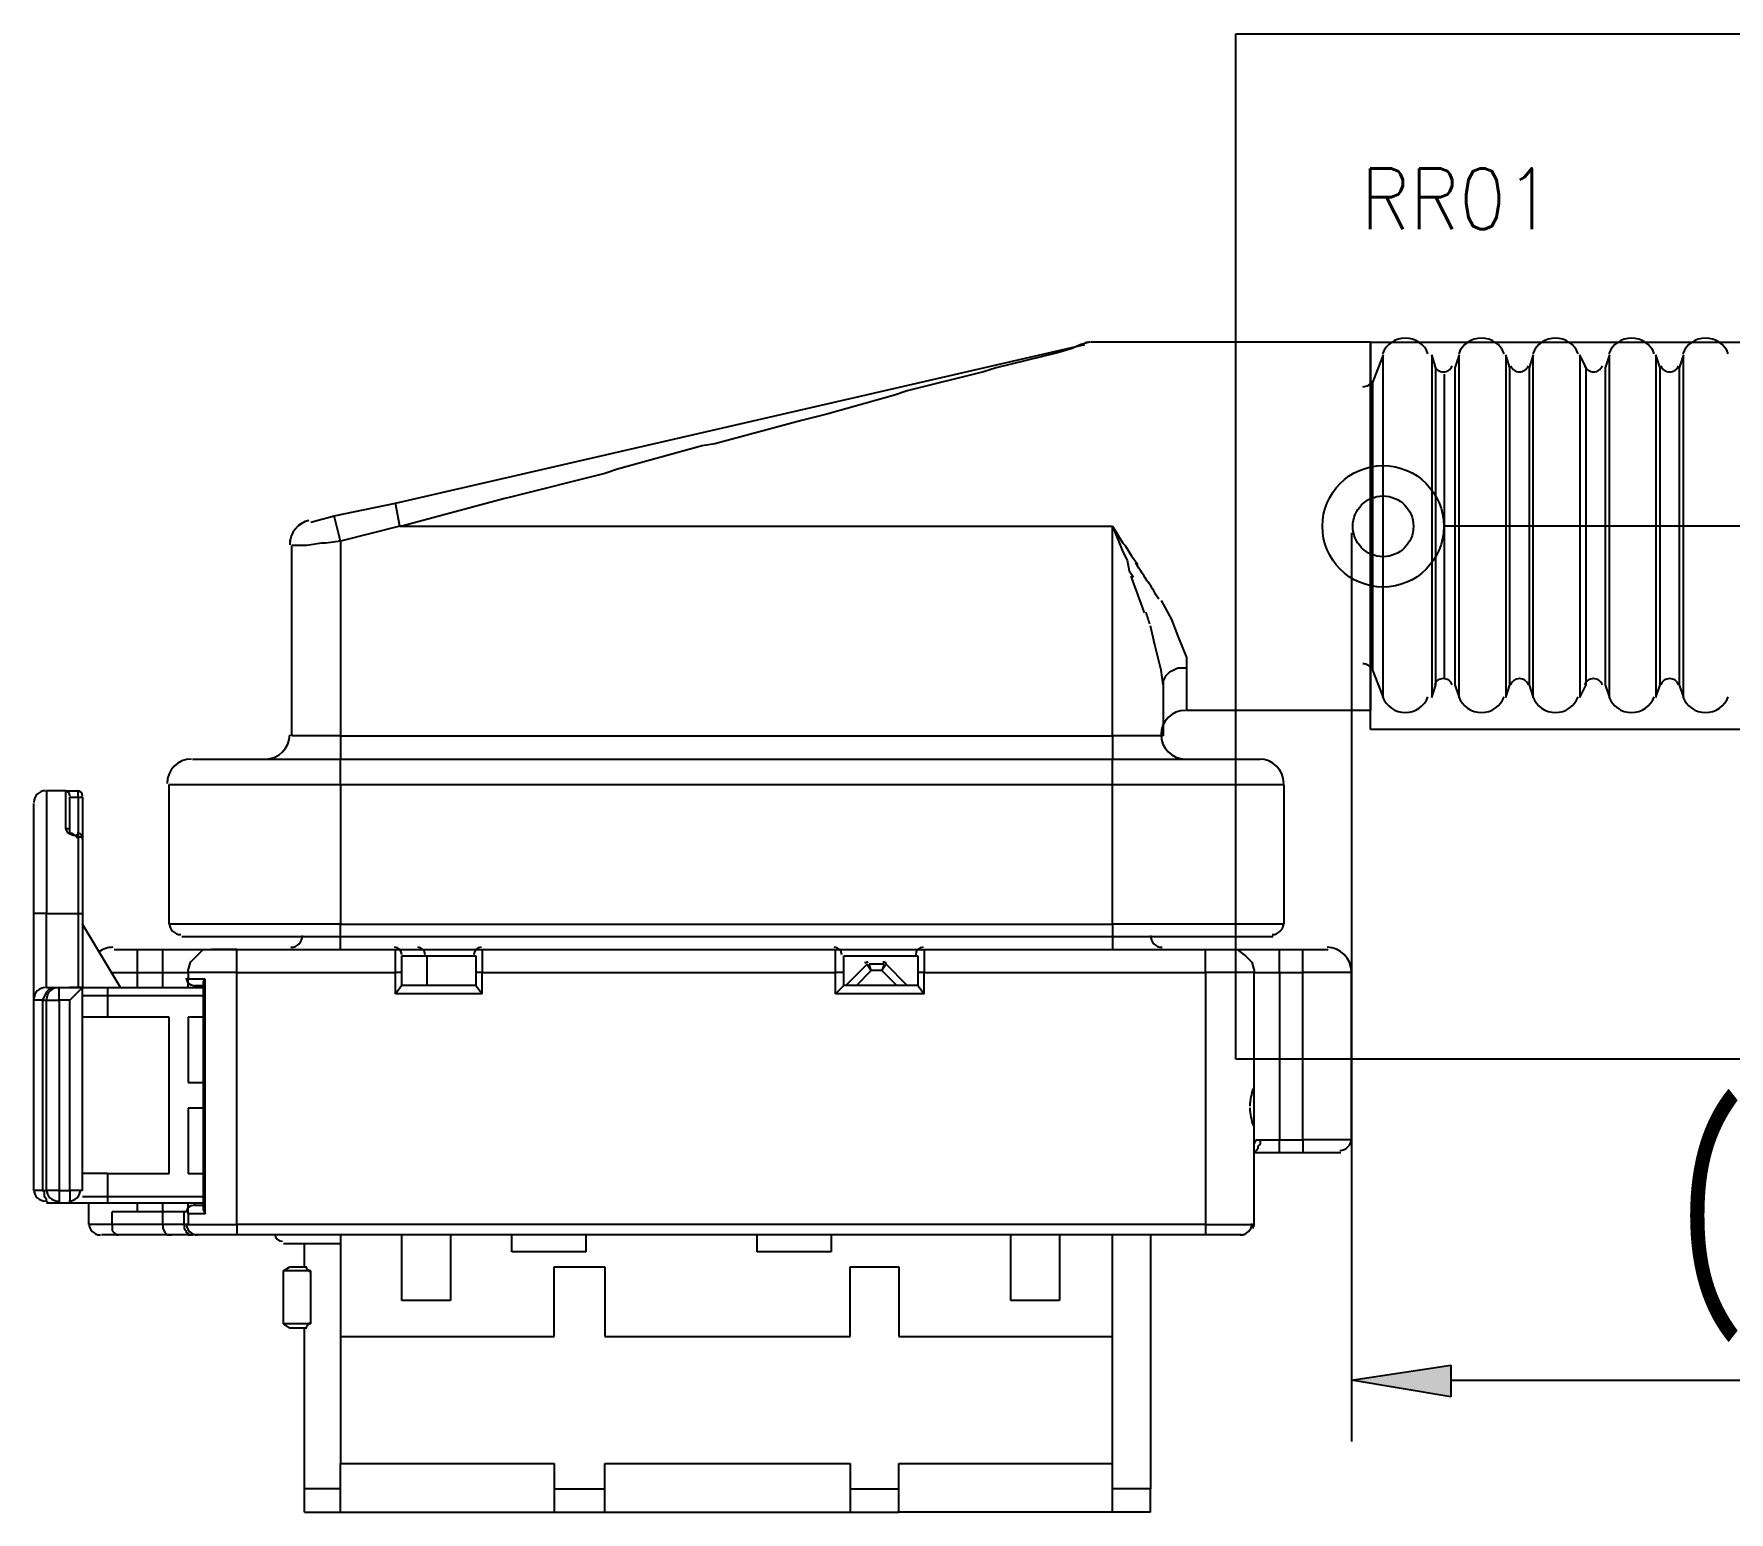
# Model space of a CAD drawing. Header units: inches. Extents: x 47316 to 59086, y 3141 to 11743.
# Drawn here: x 57641 to 57710.8, y 7202 to 7262.8 of the extents above; entities that cross this region are included whole.
import ezdxf

# ---------------------------------------------------------------- set-up
doc = ezdxf.new("R2010")
doc.units = ezdxf.units.IN
doc.header["$MEASUREMENT"] = 0
doc.styles.add('MtX_FangSong_GB2312', font='')
doc.styles.get("Standard").update_dxf_attribs({"font": ''})
doc.styles.get('MtX_FangSong_GB2312').set_extended_font_data('FangSong_GB2312')
doc.styles.get('Standard').set_extended_font_data('SimSun')
doc.linetypes.add('_VH_OTCON', pattern='A,0.0001,[7,VeSys.shx,S=0.1,R=0,X=0,Y=0],-0.4,[7,VeSys.shx,S=0.1,R=0,X=0,Y=0],-0.4,["X",Standard,S=1,R=0,X=-0.5,Y=-0.5],-0.0001,[7,VeSys.shx,S=0.1,R=0,X=0,Y=0],-0.4', length=1.2002)

msp = doc.modelspace()

# ---------------------------------------------------------------- hatches: boundary and pattern name
at = {"lineweight": -3}
h = msp.add_hatch(color=0, dxfattribs=at)
h.dxf.hatch_style = 2
h.paths.add_polyline_path([(57699.338, 7208.002), (57699.338, 7206.696), (57695.244, 7207.393)])

# ---------------------------------------------------------------- linework, layer by layer
at = {"color": 1, "lineweight": -3}
for p, q in [((57690.49, 7262.817), (57754.477, 7262.817)), ((57690.49, 7220.601), (57690.49, 7262.817)), ((57696.028, 7250.121), (57747.937, 7250.121)), ((57696.028, 7234.181), (57696.028, 7250.121)), ((57747.937, 7234.181), (57696.028, 7234.181)), ((57754.477, 7220.601), (57690.49, 7220.601))]:
    msp.add_line(p, q, dxfattribs=at)
at = {"color": 0, "lineweight": -3}
for p, q in [((57655.877, 7243.501), (57684.27, 7250.034)), ((57683.747, 7249.859), (57683.138, 7249.685)), ((57684.096, 7250.034), (57683.747, 7249.859)), ((57696.028, 7250.121), (57684.531, 7250.121)), ((57696.028, 7250.121), (57696.028, 7242.543)), ((57683.138, 7249.685), (57680.612, 7249.075)), ((57696.551, 7249.598), (57696.115, 7248.466)), ((57696.551, 7235.489), (57696.551, 7249.598)), ((57698.728, 7249.075), (57698.554, 7249.598)), ((57698.554, 7249.598), (57698.554, 7235.489)), ((57699.686, 7249.598), (57699.512, 7249.075)), ((57699.686, 7235.489), (57699.686, 7249.598)), ((57701.776, 7249.075), (57701.602, 7249.598)), ((57701.602, 7249.598), (57701.602, 7235.489)), ((57702.734, 7249.598), (57702.56, 7249.075)), ((57702.734, 7235.489), (57702.734, 7249.598)), ((57704.912, 7249.075), (57704.651, 7249.598)), ((57704.651, 7249.598), (57704.651, 7235.489)), ((57705.87, 7249.598), (57705.696, 7249.075)), ((57705.87, 7235.489), (57705.87, 7249.598)), ((57707.96, 7249.075), (57707.786, 7249.598)), ((57707.786, 7249.598), (57707.786, 7235.489)), ((57708.918, 7249.598), (57708.744, 7249.075)), ((57708.918, 7235.489), (57708.918, 7249.598)), ((57680.089, 7248.901), (57676.954, 7248.117)), ((57680.612, 7249.075), (57680.089, 7248.901)), ((57696.115, 7248.466), (57696.115, 7236.62)), ((57698.728, 7236.011), (57698.728, 7249.075)), ((57699.076, 7236.272), (57699.076, 7248.814)), ((57699.512, 7249.075), (57699.512, 7236.011)), ((57701.776, 7236.011), (57701.776, 7249.075)), ((57702.56, 7249.075), (57702.56, 7236.011)), ((57704.912, 7236.011), (57704.912, 7249.075)), ((57705.696, 7249.075), (57705.696, 7236.011)), ((57707.96, 7236.011), (57707.96, 7249.075)), ((57708.744, 7249.075), (57708.744, 7236.011)), ((57676.431, 7247.943), (57673.644, 7247.159)), ((57676.954, 7248.117), (57676.431, 7247.943)), ((57673.644, 7247.159), (57672.599, 7246.898)), ((57672.599, 7246.898), (57669.028, 7245.94)), ((57668.506, 7245.853), (57665.022, 7244.895)), ((57669.028, 7245.94), (57668.506, 7245.853)), ((57664.499, 7244.721), (57660.667, 7243.762)), ((57665.022, 7244.895), (57664.499, 7244.721)), ((57660.319, 7243.676), (57656.138, 7242.543)), ((57660.667, 7243.762), (57660.319, 7243.676)), ((57652.393, 7242.717), (57653.351, 7242.978)), ((57653.351, 7242.978), (57655.877, 7243.501)), ((57653.612, 7241.934), (57653.351, 7242.978)), ((57656.051, 7242.543), (57655.877, 7243.501)), ((57656.051, 7242.543), (57653.612, 7241.934)), ((57656.138, 7242.543), (57656.051, 7242.543)), ((57656.051, 7242.543), (57685.402, 7242.543)), ((57685.402, 7242.543), (57685.838, 7241.846)), ((57685.402, 7233.921), (57685.402, 7242.543)), ((57685.402, 7242.543), (57685.838, 7241.498)), ((57695.244, 7242.282), (57695.244, 7204.867)), ((57696.028, 7242.543), (57696.028, 7234.966)), ((57651.609, 7233.921), (57651.609, 7241.759)), ((57652.219, 7241.759), (57651.609, 7241.759)), ((57652.828, 7241.846), (57652.219, 7241.759)), ((57653.003, 7241.846), (57652.828, 7241.846)), ((57653.612, 7241.934), (57653.003, 7241.846)), ((57653.612, 7241.934), (57653.612, 7233.921)), ((57685.838, 7241.846), (57685.925, 7241.759)), ((57685.838, 7241.498), (57686.012, 7241.15)), ((57685.925, 7241.759), (57686.186, 7241.324)), ((57686.012, 7241.15), (57686.099, 7240.714)), ((57686.186, 7241.324), (57686.448, 7240.975)), ((57686.099, 7240.714), (57686.273, 7240.453)), ((57687.406, 7239.495), (57687.841, 7238.711)), ((57687.841, 7238.711), (57688.102, 7238.014)), ((57687.144, 7237.666), (57686.97, 7238.45)), ((57688.102, 7238.014), (57688.276, 7237.579)), ((57687.406, 7236.62), (57687.144, 7237.666)), ((57688.276, 7237.579), (57688.451, 7237.144)), ((57687.492, 7236.011), (57687.406, 7236.62)), ((57687.928, 7236.62), (57687.754, 7236.533)), ((57688.102, 7236.708), (57687.928, 7236.62)), ((57688.451, 7236.708), (57688.102, 7236.708)), ((57688.451, 7237.144), (57688.451, 7236.708)), ((57688.451, 7236.708), (57688.451, 7234.966)), ((57696.115, 7236.62), (57696.551, 7235.489)), ((57687.58, 7236.36), (57687.492, 7236.185)), ((57687.492, 7236.185), (57687.492, 7236.011)), ((57687.492, 7236.011), (57687.492, 7233.921)), ((57687.754, 7236.533), (57687.58, 7236.36)), ((57698.554, 7235.489), (57698.728, 7236.011)), ((57699.512, 7236.011), (57699.686, 7235.489)), ((57701.602, 7235.489), (57701.776, 7236.011)), ((57702.56, 7236.011), (57702.734, 7235.489)), ((57704.651, 7235.489), (57704.912, 7236.011)), ((57705.696, 7236.011), (57705.87, 7235.489)), ((57707.786, 7235.489), (57707.96, 7236.011)), ((57708.744, 7236.011), (57708.918, 7235.489)), ((57696.028, 7234.966), (57688.451, 7234.966)), ((57653.612, 7233.921), (57651.609, 7233.921)), ((57653.612, 7233.921), (57685.402, 7233.921)), ((57653.612, 7233.921), (57653.612, 7232.962)), ((57687.492, 7233.921), (57685.402, 7233.921)), ((57685.402, 7233.921), (57685.402, 7232.962)), ((57647.516, 7232.962), (57653.612, 7232.962)), ((57653.612, 7232.962), (57685.402, 7232.962)), ((57653.612, 7231.918), (57653.612, 7232.962)), ((57685.402, 7232.962), (57691.499, 7232.962)), ((57685.402, 7231.918), (57685.402, 7232.962)), ((57646.558, 7231.918), (57653.612, 7231.918)), ((57646.558, 7226.169), (57646.558, 7231.918)), ((57653.612, 7231.918), (57685.402, 7231.918)), ((57653.612, 7231.918), (57653.612, 7226.169)), ((57685.402, 7231.918), (57692.457, 7231.918)), ((57685.402, 7226.169), (57685.402, 7231.918)), ((57692.457, 7231.918), (57692.457, 7226.169)), ((57640.983, 7226.605), (57640.983, 7231.134)), ((57640.983, 7231.134), (57640.983, 7231.134)), ((57642.29, 7231.656), (57641.506, 7231.656)), ((57641.506, 7231.656), (57641.506, 7226.605)), ((57642.29, 7231.656), (57642.29, 7230.088)), ((57642.29, 7231.656), (57642.812, 7231.656)), ((57642.464, 7229.914), (57642.464, 7231.395)), ((57642.464, 7231.395), (57642.812, 7231.395)), ((57642.812, 7231.395), (57642.812, 7231.656)), ((57642.812, 7231.395), (57642.812, 7229.827)), ((57642.812, 7231.395), (57642.986, 7231.395)), ((57642.986, 7231.395), (57642.986, 7229.653)), ((57642.29, 7230.088), (57642.377, 7229.914)), ((57642.377, 7230.088), (57642.29, 7230.088)), ((57642.29, 7230.088), (57642.29, 7230.088)), ((57642.464, 7230.088), (57642.377, 7230.088)), ((57642.464, 7230.001), (57642.464, 7230.088)), ((57642.464, 7229.914), (57642.464, 7230.001)), ((57642.464, 7229.914), (57642.551, 7229.914)), ((57642.551, 7229.914), (57642.638, 7229.827)), ((57642.638, 7229.827), (57642.725, 7229.827)), ((57642.725, 7229.827), (57642.725, 7229.74)), ((57642.812, 7229.827), (57642.725, 7229.827)), ((57642.725, 7229.74), (57642.812, 7229.74)), ((57642.812, 7229.827), (57642.812, 7229.74)), ((57642.812, 7229.74), (57642.812, 7226.605)), ((57642.9, 7229.74), (57642.812, 7229.74)), ((57642.986, 7229.74), (57642.9, 7229.74)), ((57642.986, 7229.653), (57642.986, 7229.74)), ((57642.986, 7229.653), (57642.986, 7226.605)), ((57640.983, 7223.034), (57640.983, 7226.605)), ((57641.506, 7226.605), (57640.983, 7226.605)), ((57641.506, 7223.556), (57641.506, 7226.605)), ((57641.506, 7226.605), (57642.812, 7226.605)), ((57642.812, 7226.605), (57642.812, 7223.556)), ((57642.812, 7226.605), (57642.986, 7226.605)), ((57642.986, 7226.605), (57642.986, 7223.556)), ((57644.554, 7223.556), (57642.986, 7226.169)), ((57653.612, 7226.169), (57646.558, 7226.169)), ((57653.612, 7226.169), (57685.402, 7226.169)), ((57653.612, 7225.646), (57653.612, 7226.169)), ((57692.457, 7226.169), (57685.402, 7226.169)), ((57685.402, 7226.169), (57685.402, 7225.646)), ((57653.612, 7225.646), (57647.08, 7225.646)), ((57685.402, 7225.646), (57653.612, 7225.646)), ((57653.612, 7225.124), (57653.612, 7225.646)), ((57692.022, 7225.646), (57685.402, 7225.646)), ((57685.402, 7225.646), (57685.402, 7225.124)), ((57644.293, 7225.124), (57645.251, 7225.124)), ((57645.251, 7225.124), (57646.296, 7225.124)), ((57645.251, 7224.166), (57645.251, 7225.124)), ((57646.296, 7225.124), (57648.299, 7225.124)), ((57646.296, 7224.166), (57646.296, 7225.124)), ((57647.428, 7224.602), (57647.69, 7224.863)), ((57647.69, 7224.863), (57647.951, 7225.124)), ((57647.951, 7225.124), (57648.299, 7225.124)), ((57648.299, 7225.124), (57649.345, 7225.124)), ((57648.299, 7225.124), (57648.299, 7225.124)), ((57649.345, 7225.124), (57648.299, 7225.124)), ((57649.345, 7225.124), (57655.877, 7225.124)), ((57649.345, 7224.166), (57649.345, 7225.124)), ((57655.877, 7225.124), (57656.835, 7225.124)), ((57655.877, 7224.166), (57655.877, 7225.124)), ((57656.138, 7224.166), (57656.138, 7224.863)), ((57656.138, 7224.863), (57657.183, 7224.863)), ((57656.835, 7225.124), (57659.448, 7225.124)), ((57657.183, 7223.643), (57657.183, 7224.863)), ((57657.183, 7224.863), (57659.186, 7224.863)), ((57659.186, 7224.863), (57659.186, 7224.166)), ((57659.448, 7225.124), (57659.448, 7224.166)), ((57659.448, 7225.124), (57673.993, 7225.124)), ((57673.993, 7225.124), (57677.651, 7225.124)), ((57673.993, 7224.166), (57673.993, 7225.124)), ((57674.341, 7224.166), (57674.341, 7224.863)), ((57674.341, 7224.863), (57677.389, 7224.863)), ((57677.389, 7224.863), (57677.389, 7224.166)), ((57677.651, 7225.124), (57677.651, 7224.166)), ((57677.651, 7225.124), (57689.235, 7225.124)), ((57689.235, 7224.166), (57689.235, 7225.124)), ((57689.235, 7225.124), (57690.28, 7225.124)), ((57690.192, 7225.124), (57692.283, 7225.124)), ((57690.28, 7225.124), (57690.541, 7225.124)), ((57690.541, 7225.124), (57690.889, 7224.863)), ((57690.889, 7224.863), (57691.15, 7224.602)), ((57692.283, 7225.124), (57693.241, 7225.124)), ((57692.283, 7224.166), (57692.283, 7225.124)), ((57693.241, 7225.124), (57694.286, 7225.124)), ((57693.241, 7224.166), (57693.241, 7225.124)), ((57644.206, 7224.166), (57645.251, 7224.166)), ((57645.251, 7224.166), (57646.296, 7224.166)), ((57645.251, 7223.556), (57645.251, 7224.166)), ((57646.296, 7223.556), (57646.296, 7224.166)), ((57646.296, 7224.166), (57647.341, 7224.166)), ((57647.341, 7224.253), (57647.428, 7224.602)), ((57647.341, 7224.166), (57647.341, 7224.253)), ((57649.345, 7224.166), (57647.341, 7224.166)), ((57647.341, 7224.166), (57647.341, 7223.905)), ((57649.345, 7213.802), (57649.345, 7224.166)), ((57649.345, 7224.166), (57655.877, 7224.166)), ((57656.138, 7224.166), (57655.877, 7224.166)), ((57655.877, 7223.295), (57655.877, 7224.166)), ((57656.138, 7223.643), (57656.138, 7224.166)), ((57659.186, 7224.166), (57659.186, 7223.643)), ((57659.448, 7224.166), (57659.186, 7224.166)), ((57659.448, 7223.295), (57659.448, 7224.166)), ((57659.448, 7224.166), (57673.993, 7224.166)), ((57674.341, 7224.166), (57673.993, 7224.166)), ((57673.993, 7223.295), (57673.993, 7224.166)), ((57674.341, 7223.643), (57674.341, 7224.166)), ((57675.299, 7224.514), (57674.428, 7223.643)), ((57675.473, 7224.253), (57674.864, 7223.643)), ((57675.473, 7224.253), (57675.299, 7224.514)), ((57675.996, 7224.514), (57675.386, 7224.514)), ((57675.473, 7224.253), (57675.386, 7224.514)), ((57675.909, 7224.253), (57675.473, 7224.253)), ((57675.996, 7224.514), (57675.909, 7224.253)), ((57676.083, 7224.514), (57675.909, 7224.253)), ((57676.519, 7223.643), (57675.909, 7224.253)), ((57676.954, 7223.643), (57676.083, 7224.514)), ((57677.389, 7224.166), (57677.389, 7223.643)), ((57677.651, 7224.166), (57677.389, 7224.166)), ((57677.651, 7223.295), (57677.651, 7224.166)), ((57677.651, 7224.166), (57689.235, 7224.166)), ((57691.238, 7224.166), (57689.235, 7224.166)), ((57689.235, 7224.166), (57689.235, 7213.802)), ((57691.15, 7224.602), (57691.238, 7224.253)), ((57691.238, 7224.253), (57691.238, 7224.166)), ((57691.238, 7219.376), (57691.238, 7224.166)), ((57691.238, 7224.166), (57692.283, 7224.166)), ((57692.283, 7224.166), (57693.241, 7224.166)), ((57692.283, 7224.166), (57692.283, 7217.285)), ((57695.244, 7224.166), (57693.241, 7224.166)), ((57693.241, 7217.285), (57693.241, 7224.166)), ((57695.244, 7217.285), (57695.244, 7224.166)), ((57641.506, 7223.382), (57641.419, 7223.208)), ((57641.506, 7223.556), (57641.767, 7223.556)), ((57641.593, 7223.469), (57641.506, 7223.382)), ((57641.767, 7223.556), (57641.593, 7223.469)), ((57641.767, 7223.556), (57642.028, 7223.556)), ((57642.028, 7223.556), (57642.986, 7223.556)), ((57642.028, 7223.034), (57642.028, 7223.556)), ((57642.812, 7223.556), (57642.464, 7223.556)), ((57642.986, 7223.556), (57642.464, 7223.034)), ((57642.986, 7223.556), (57642.812, 7223.556)), ((57642.986, 7223.556), (57644.031, 7223.556)), ((57642.986, 7215.195), (57642.986, 7223.556)), ((57644.031, 7223.556), (57647.951, 7223.556)), ((57644.031, 7223.208), (57644.031, 7223.556)), ((57648.038, 7223.905), (57647.341, 7223.905)), ((57647.341, 7223.556), (57647.341, 7223.905)), ((57647.602, 7223.643), (57647.951, 7223.643)), ((57647.602, 7223.556), (57647.602, 7223.643)), ((57648.038, 7223.905), (57647.951, 7223.818)), ((57647.951, 7223.818), (57647.951, 7223.73)), ((57647.951, 7223.73), (57647.951, 7214.498)), ((57648.038, 7214.237), (57648.038, 7223.905)), ((57656.138, 7223.643), (57655.877, 7223.295)), ((57657.183, 7223.643), (57656.138, 7223.643)), ((57659.186, 7223.643), (57656.138, 7223.643)), ((57659.186, 7223.643), (57657.183, 7223.643)), ((57659.186, 7223.643), (57659.448, 7223.295)), ((57674.341, 7223.643), (57673.993, 7223.295)), ((57674.428, 7223.643), (57674.341, 7223.643)), ((57677.389, 7223.643), (57674.341, 7223.643)), ((57677.389, 7223.643), (57676.954, 7223.643)), ((57677.389, 7223.643), (57677.651, 7223.295)), ((57641.332, 7223.034), (57640.983, 7223.034)), ((57640.983, 7215.195), (57640.983, 7223.034)), ((57641.419, 7223.208), (57641.332, 7223.034)), ((57641.332, 7223.034), (57641.506, 7223.034)), ((57641.332, 7223.034), (57641.332, 7215.195)), ((57641.506, 7223.034), (57641.506, 7223.034)), ((57641.506, 7215.195), (57641.506, 7223.034)), ((57641.506, 7223.034), (57642.028, 7223.034)), ((57642.464, 7223.034), (57642.028, 7223.034)), ((57642.028, 7223.034), (57642.028, 7215.195)), ((57642.464, 7215.195), (57642.464, 7223.034)), ((57644.031, 7223.208), (57642.986, 7223.208)), ((57647.951, 7223.208), (57644.031, 7223.208)), ((57644.031, 7222.337), (57644.031, 7223.208)), ((57659.448, 7223.295), (57655.877, 7223.295)), ((57677.651, 7223.295), (57673.993, 7223.295)), ((57644.031, 7222.337), (57642.986, 7222.337)), ((57646.558, 7222.337), (57644.031, 7222.337)), ((57646.558, 7215.892), (57646.558, 7222.337)), ((57647.951, 7222.337), (57647.341, 7222.337)), ((57647.341, 7222.337), (57647.341, 7219.637)), ((57647.341, 7219.637), (57647.951, 7219.637)), ((57691.238, 7218.592), (57691.238, 7219.376)), ((57647.951, 7218.592), (57647.341, 7218.592)), ((57647.341, 7218.592), (57647.341, 7215.892)), ((57691.238, 7217.808), (57691.238, 7218.592)), ((57691.238, 7213.802), (57691.238, 7217.808)), ((57691.238, 7217.111), (57691.325, 7217.285)), ((57691.238, 7216.849), (57691.238, 7217.111)), ((57691.325, 7217.285), (57691.499, 7217.285)), ((57691.412, 7217.024), (57691.499, 7217.111)), ((57691.499, 7217.198), (57691.499, 7217.285)), ((57691.499, 7217.285), (57692.283, 7217.285)), ((57691.499, 7217.111), (57691.499, 7217.198)), ((57692.283, 7216.763), (57692.283, 7217.285)), ((57692.283, 7217.285), (57693.241, 7217.285)), ((57695.244, 7217.285), (57693.241, 7217.285)), ((57693.241, 7217.285), (57693.241, 7216.763)), ((57691.238, 7216.849), (57691.238, 7216.937)), ((57691.238, 7216.763), (57691.325, 7216.849)), ((57691.238, 7216.763), (57692.283, 7216.763)), ((57691.325, 7216.849), (57691.412, 7216.937)), ((57691.412, 7216.937), (57691.412, 7217.024)), ((57692.283, 7216.763), (57693.241, 7216.763)), ((57693.241, 7216.763), (57694.808, 7216.763)), ((57644.031, 7215.892), (57642.986, 7215.892)), ((57644.031, 7214.934), (57644.031, 7215.892)), ((57644.031, 7215.892), (57646.558, 7215.892)), ((57647.341, 7215.892), (57647.951, 7215.892)), ((57641.332, 7215.195), (57640.983, 7215.195)), ((57641.419, 7215.108), (57641.332, 7215.195)), ((57641.332, 7215.195), (57641.506, 7215.195)), ((57641.419, 7215.021), (57641.419, 7215.108)), ((57641.419, 7214.934), (57641.419, 7215.021)), ((57642.028, 7215.195), (57641.506, 7215.195)), ((57642.028, 7215.195), (57642.028, 7214.672)), ((57642.028, 7215.195), (57642.464, 7215.195)), ((57642.464, 7215.195), (57642.464, 7214.672)), ((57642.986, 7215.195), (57642.464, 7215.195)), ((57641.506, 7214.846), (57641.419, 7214.934)), ((57641.506, 7214.759), (57641.506, 7214.846)), ((57641.593, 7214.672), (57641.506, 7214.759)), ((57641.767, 7214.672), (57641.506, 7214.672)), ((57641.68, 7214.672), (57641.593, 7214.672)), ((57641.767, 7214.672), (57641.68, 7214.672)), ((57642.028, 7214.672), (57641.767, 7214.672)), ((57642.464, 7214.672), (57642.028, 7214.672)), ((57644.031, 7214.672), (57642.464, 7214.672)), ((57644.031, 7214.934), (57642.986, 7214.934)), ((57643.248, 7213.802), (57643.248, 7214.672)), ((57647.951, 7214.934), (57644.031, 7214.934)), ((57644.031, 7214.672), (57644.031, 7214.934)), ((57647.951, 7214.672), (57644.031, 7214.672)), ((57646.296, 7214.324), (57644.206, 7214.324)), ((57644.206, 7213.802), (57644.206, 7214.324)), ((57645.251, 7214.324), (57645.251, 7214.672)), ((57646.296, 7214.324), (57646.296, 7214.672)), ((57647.167, 7214.324), (57646.296, 7214.324)), ((57646.296, 7213.802), (57646.296, 7214.324)), ((57647.341, 7214.324), (57647.167, 7214.324)), ((57647.167, 7213.802), (57647.167, 7214.324)), ((57647.341, 7214.237), (57647.341, 7214.672)), ((57647.602, 7214.586), (57647.602, 7214.672)), ((57647.951, 7214.586), (57647.602, 7214.586)), ((57647.951, 7214.498), (57647.951, 7214.411)), ((57647.951, 7214.411), (57648.038, 7214.237)), ((57691.238, 7213.802), (57691.238, 7214.324)), ((57644.206, 7213.802), (57643.248, 7213.802)), ((57646.296, 7213.802), (57644.206, 7213.802)), ((57644.206, 7213.802), (57644.206, 7213.715)), ((57644.206, 7213.715), (57644.206, 7213.627)), ((57644.206, 7213.627), (57644.206, 7213.54)), ((57647.167, 7213.802), (57646.296, 7213.802)), ((57646.296, 7213.802), (57646.296, 7213.627)), ((57646.296, 7213.627), (57646.383, 7213.453)), ((57647.341, 7213.802), (57647.167, 7213.802)), ((57647.167, 7213.802), (57647.167, 7213.715)), ((57647.167, 7213.715), (57647.167, 7213.627)), ((57647.167, 7213.627), (57647.254, 7213.54)), ((57648.038, 7214.237), (57647.341, 7214.237)), ((57647.341, 7214.237), (57647.341, 7213.802)), ((57647.341, 7213.802), (57649.345, 7213.802)), ((57689.235, 7213.802), (57649.345, 7213.802)), ((57649.345, 7213.802), (57649.345, 7213.366)), ((57689.235, 7213.802), (57691.238, 7213.802)), ((57689.235, 7213.802), (57689.235, 7213.366)), ((57644.467, 7213.366), (57643.77, 7213.366)), ((57644.206, 7213.54), (57644.293, 7213.453)), ((57644.293, 7213.453), (57644.38, 7213.366)), ((57644.38, 7213.366), (57644.467, 7213.366)), ((57646.644, 7213.366), (57644.467, 7213.366)), ((57646.383, 7213.453), (57646.47, 7213.366)), ((57646.47, 7213.366), (57646.644, 7213.366)), ((57647.516, 7213.366), (57646.644, 7213.366)), ((57647.254, 7213.54), (57647.254, 7213.453)), ((57647.254, 7213.453), (57647.341, 7213.453)), ((57647.341, 7213.453), (57647.341, 7213.366)), ((57647.341, 7213.366), (57647.428, 7213.366)), ((57647.428, 7213.366), (57647.516, 7213.366)), ((57647.777, 7213.366), (57647.516, 7213.366)), ((57649.345, 7213.366), (57647.777, 7213.366)), ((57689.235, 7213.366), (57649.345, 7213.366)), ((57651.26, 7213.018), (57653.612, 7213.018)), ((57652.132, 7212.059), (57652.132, 7213.018)), ((57653.612, 7213.366), (57653.612, 7209.185)), ((57656.138, 7210.666), (57656.138, 7213.366)), ((57658.141, 7213.366), (57658.141, 7210.666)), ((57660.667, 7212.669), (57660.667, 7213.366)), ((57663.715, 7213.366), (57663.715, 7212.669)), ((57670.77, 7212.669), (57670.77, 7213.366)), ((57673.818, 7213.366), (57673.818, 7212.669)), ((57681.222, 7210.666), (57681.222, 7213.366)), ((57683.225, 7213.366), (57683.225, 7210.666)), ((57685.402, 7209.185), (57685.402, 7213.366)), ((57686.97, 7213.366), (57686.97, 7202.915)), ((57690.715, 7213.366), (57689.235, 7213.366)), ((57663.715, 7212.669), (57660.667, 7212.669)), ((57673.818, 7212.669), (57670.77, 7212.669)), ((57651.26, 7211.885), (57651.522, 7212.059)), ((57652.393, 7211.885), (57651.26, 7211.885)), ((57651.26, 7209.708), (57651.26, 7211.885)), ((57651.522, 7212.059), (57652.219, 7212.059)), ((57652.393, 7209.708), (57652.393, 7211.885)), ((57662.409, 7209.185), (57662.409, 7212.059)), ((57662.409, 7212.059), (57664.499, 7212.059)), ((57664.499, 7212.059), (57664.499, 7209.185)), ((57674.602, 7209.185), (57674.602, 7212.059)), ((57674.602, 7212.059), (57676.605, 7212.059)), ((57676.605, 7212.059), (57676.605, 7209.185)), ((57658.141, 7210.666), (57656.138, 7210.666)), ((57683.225, 7210.666), (57681.222, 7210.666)), ((57652.393, 7209.708), (57651.26, 7209.708)), ((57651.522, 7209.534), (57651.26, 7209.708)), ((57652.219, 7209.534), (57651.522, 7209.534)), ((57652.132, 7202.915), (57652.132, 7209.534)), ((57653.612, 7209.185), (57653.612, 7203.959)), ((57653.612, 7209.185), (57662.409, 7209.185)), ((57664.499, 7209.185), (57674.602, 7209.185)), ((57676.605, 7209.185), (57685.402, 7209.185)), ((57685.402, 7203.959), (57685.402, 7209.185)), ((57695.244, 7207.393), (57699.338, 7208.002)), ((57695.244, 7207.393), (57699.338, 7208.002)), ((57699.338, 7208.002), (57699.338, 7206.696)), ((57699.338, 7208.002), (57699.338, 7206.696)), ((57699.338, 7206.696), (57695.244, 7207.393)), ((57699.338, 7206.696), (57695.244, 7207.393)), ((57699.338, 7207.393), (57738.444, 7207.393)), ((57653.612, 7203.959), (57662.409, 7203.959)), ((57653.612, 7201.956), (57653.612, 7203.959)), ((57662.409, 7203.959), (57662.409, 7201.956)), ((57664.499, 7201.956), (57664.499, 7203.959)), ((57664.499, 7203.959), (57674.602, 7203.959)), ((57674.602, 7203.959), (57674.602, 7201.956)), ((57676.605, 7201.956), (57676.605, 7203.959)), ((57676.605, 7203.959), (57685.402, 7203.959)), ((57685.402, 7201.956), (57685.402, 7203.959)), ((57653.612, 7202.915), (57652.132, 7202.915)), ((57652.132, 7201.956), (57652.132, 7202.915)), ((57662.409, 7202.915), (57664.499, 7202.915)), ((57674.602, 7202.915), (57676.605, 7202.915)), ((57686.97, 7202.915), (57685.402, 7202.915)), ((57686.97, 7201.956), (57686.97, 7202.915)), ((57652.132, 7201.956), (57653.612, 7201.956)), ((57653.612, 7201.956), (57662.409, 7201.956)), ((57662.409, 7201.956), (57664.499, 7201.956)), ((57664.499, 7201.956), (57674.602, 7201.956)), ((57674.602, 7201.956), (57676.605, 7201.956)), ((57685.402, 7201.956), (57676.605, 7201.956)), ((57686.97, 7201.956), (57685.402, 7201.956))]:
    msp.add_line(p, q, dxfattribs=at)
at = {"color": 0, "linetype": '_VH_OTCON', "lineweight": -2, "ltscale": 5}
msp.add_line((57742.537, 7242.543), (57699.051, 7242.543), dxfattribs=at)
at = {"color": 0, "linetype": 'Continuous', "lineweight": -3}
for radius in [2.5, 1.25]:
    msp.add_circle((57696.551, 7242.543), radius, dxfattribs=at)
at = {"color": 0, "lineweight": -3}
for points in [[(57684.501, 7250.135), (57684.373, 7250.102), (57684.245, 7250.068), (57684.119, 7250.032)], [(57684.488, 7250.121), (57684.412, 7250.121), (57684.336, 7250.112), (57684.262, 7250.095)], [(57695.723, 7248.291), (57695.885, 7248.291), (57696.031, 7248.391), (57696.089, 7248.543)], [(57698.667, 7249.153), (57698.725, 7249.002), (57698.871, 7248.901), (57699.033, 7248.901)], [(57699.033, 7248.901), (57699.195, 7248.901), (57699.34, 7249.002), (57699.399, 7249.153)], [(57652.298, 7242.778), (57651.844, 7242.674), (57651.522, 7242.27), (57651.522, 7241.803)], [(57652.302, 7242.78), (57652.105, 7242.735), (57651.926, 7242.632), (57651.788, 7242.484)], [(57651.56, 7242.062), (57651.533, 7241.973), (57651.521, 7241.88), (57651.522, 7241.788)], [(57686.885, 7240.21), (57686.713, 7240.485), (57686.538, 7240.758), (57686.36, 7241.031)], [(57686.72, 7238.984), (57686.548, 7239.488), (57686.366, 7239.989), (57686.175, 7240.486)], [(57687.309, 7239.542), (57687.173, 7239.774), (57687.034, 7240.004), (57686.891, 7240.232)], [(57686.94, 7238.534), (57686.888, 7238.694), (57686.836, 7238.852), (57686.782, 7239.011)], [(57696.089, 7236.63), (57696.031, 7236.782), (57695.885, 7236.882), (57695.723, 7236.882)], [(57699.033, 7236.272), (57698.871, 7236.272), (57698.725, 7236.173), (57698.667, 7236.021)], [(57699.399, 7236.021), (57699.34, 7236.173), (57699.195, 7236.272), (57699.033, 7236.272)], [(57688.407, 7234.966), (57687.854, 7234.966), (57687.406, 7234.517), (57687.406, 7233.964)], [(57650.52, 7232.962), (57651.073, 7232.962), (57651.522, 7233.411), (57651.522, 7233.964)], [(57687.406, 7233.964), (57687.406, 7233.411), (57687.854, 7232.962), (57688.407, 7232.962)], [(57647.472, 7232.962), (57646.919, 7232.962), (57646.47, 7232.514), (57646.47, 7231.961)], [(57692.457, 7231.961), (57692.457, 7232.514), (57692.009, 7232.962), (57691.455, 7232.962)], [(57641.462, 7231.656), (57641.198, 7231.656), (57640.984, 7231.443), (57640.983, 7231.179)], [(57642.464, 7231.439), (57642.464, 7231.559), (57642.367, 7231.656), (57642.246, 7231.656)], [(57642.986, 7231.439), (57642.986, 7231.559), (57642.889, 7231.656), (57642.769, 7231.656)], [(57642.395, 7229.922), (57642.477, 7229.861), (57642.578, 7229.827), (57642.681, 7229.827)], [(57642.923, 7229.85), (57642.882, 7229.891), (57642.827, 7229.914), (57642.769, 7229.914)], [(57642.986, 7229.696), (57642.986, 7229.754), (57642.963, 7229.81), (57642.923, 7229.85)], [(57646.558, 7226.213), (57646.558, 7225.948), (57646.772, 7225.733), (57647.036, 7225.733)], [(57691.978, 7225.733), (57692.243, 7225.733), (57692.457, 7225.948), (57692.457, 7226.213)], [(57651.565, 7225.211), (57651.83, 7225.211), (57652.044, 7225.426), (57652.044, 7225.69)], [(57686.97, 7225.69), (57686.97, 7225.426), (57687.185, 7225.211), (57687.449, 7225.211)], [(57644.238, 7225.211), (57644.03, 7225.209), (57643.829, 7225.142), (57643.661, 7225.02)], [(57656.138, 7224.906), (57656.138, 7225.074), (57656.002, 7225.211), (57655.833, 7225.211)], [(57657.096, 7224.906), (57657.096, 7225.074), (57656.96, 7225.211), (57656.791, 7225.211)], [(57659.404, 7225.211), (57659.236, 7225.211), (57659.099, 7225.074), (57659.099, 7224.906)], [(57674.254, 7224.906), (57674.254, 7225.074), (57674.117, 7225.211), (57673.949, 7225.211)], [(57677.607, 7225.211), (57677.439, 7225.211), (57677.302, 7225.074), (57677.302, 7224.906)], [(57695.244, 7224.21), (57695.244, 7224.762), (57694.796, 7225.211), (57694.243, 7225.211)], [(57675.343, 7224.602), (57675.285, 7224.602), (57675.23, 7224.578), (57675.188, 7224.538)], [(57676.106, 7224.538), (57676.065, 7224.578), (57676.01, 7224.602), (57675.953, 7224.602)], [(57641.462, 7223.556), (57641.198, 7223.556), (57640.983, 7223.342), (57640.983, 7223.077)], [(57641.985, 7223.556), (57641.721, 7223.556), (57641.507, 7223.343), (57641.506, 7223.079)], [(57647.254, 7223.948), (57647.254, 7223.78), (57647.39, 7223.643), (57647.559, 7223.643)], [(57691.211, 7219.415), (57691.117, 7219.176), (57691.067, 7218.923), (57691.064, 7218.667)], [(57691.064, 7218.604), (57691.067, 7218.348), (57691.117, 7218.095), (57691.211, 7217.857)], [(57694.765, 7216.849), (57695.03, 7216.849), (57695.244, 7217.064), (57695.244, 7217.329)], [(57640.983, 7215.238), (57640.983, 7214.974), (57641.198, 7214.759), (57641.462, 7214.759)], [(57641.506, 7215.238), (57641.506, 7214.974), (57641.72, 7214.759), (57641.985, 7214.759)], [(57642.42, 7214.759), (57642.685, 7214.759), (57642.9, 7214.974), (57642.9, 7215.238)], [(57647.559, 7214.586), (57647.39, 7214.586), (57647.254, 7214.449), (57647.254, 7214.281)], [(57643.248, 7213.845), (57643.248, 7213.581), (57643.462, 7213.366), (57643.727, 7213.366)], [(57647.254, 7213.845), (57647.254, 7213.581), (57647.469, 7213.366), (57647.733, 7213.366)], [(57690.672, 7213.366), (57690.936, 7213.366), (57691.15, 7213.581), (57691.15, 7213.845)], [(57691.188, 7213.632), (57691.22, 7213.697), (57691.237, 7213.769), (57691.238, 7213.842)], [(57650.912, 7213.41), (57650.912, 7213.241), (57651.049, 7213.105), (57651.217, 7213.105)], [(57690.663, 7213.366), (57690.747, 7213.364), (57690.83, 7213.385), (57690.904, 7213.426)], [(57652.179, 7212.058), (57652.228, 7211.984), (57652.284, 7211.915), (57652.347, 7211.851)], [(57652.347, 7209.742), (57652.284, 7209.679), (57652.228, 7209.609), (57652.179, 7209.535)]]:
    msp.add_open_spline(points, degree=3, dxfattribs=at)
for points in [[(57698.4, 7249.652), (57698.251, 7250.039), (57697.88, 7250.294), (57697.465, 7250.294), (57697.05, 7250.294), (57696.679, 7250.039), (57696.53, 7249.652)], [(57701.536, 7249.652), (57701.387, 7250.039), (57701.015, 7250.294), (57700.601, 7250.294), (57700.186, 7250.294), (57699.814, 7250.039), (57699.665, 7249.652)], [(57704.584, 7249.652), (57704.435, 7250.039), (57704.064, 7250.294), (57703.649, 7250.294), (57703.234, 7250.294), (57702.862, 7250.039), (57702.714, 7249.652)], [(57707.719, 7249.652), (57707.571, 7250.039), (57707.199, 7250.294), (57706.784, 7250.294), (57706.37, 7250.294), (57705.998, 7250.039), (57705.849, 7249.652)], [(57710.768, 7249.652), (57710.619, 7250.039), (57710.247, 7250.294), (57709.833, 7250.294), (57709.418, 7250.294), (57709.046, 7250.039), (57708.898, 7249.652)], [(57701.802, 7249.153), (57701.861, 7249.002), (57702.006, 7248.901), (57702.168, 7248.901), (57702.331, 7248.901), (57702.476, 7249.002), (57702.534, 7249.153)], [(57704.851, 7249.153), (57704.909, 7249.002), (57705.054, 7248.901), (57705.217, 7248.901), (57705.379, 7248.901), (57705.524, 7249.002), (57705.582, 7249.153)], [(57707.986, 7249.153), (57708.044, 7249.002), (57708.19, 7248.901), (57708.352, 7248.901), (57708.514, 7248.901), (57708.66, 7249.002), (57708.718, 7249.153)], [(57702.534, 7236.021), (57702.476, 7236.173), (57702.331, 7236.272), (57702.168, 7236.272), (57702.006, 7236.272), (57701.861, 7236.173), (57701.802, 7236.021)], [(57705.582, 7236.021), (57705.524, 7236.173), (57705.379, 7236.272), (57705.217, 7236.272), (57705.054, 7236.272), (57704.909, 7236.173), (57704.851, 7236.021)], [(57708.718, 7236.021), (57708.66, 7236.173), (57708.514, 7236.272), (57708.352, 7236.272), (57708.19, 7236.272), (57708.044, 7236.173), (57707.986, 7236.021)], [(57696.53, 7235.521), (57696.679, 7235.134), (57697.05, 7234.879), (57697.465, 7234.879), (57697.88, 7234.879), (57698.251, 7235.134), (57698.4, 7235.521)], [(57699.665, 7235.521), (57699.814, 7235.134), (57700.186, 7234.879), (57700.601, 7234.879), (57701.015, 7234.879), (57701.387, 7235.134), (57701.536, 7235.521)], [(57702.714, 7235.521), (57702.862, 7235.134), (57703.234, 7234.879), (57703.649, 7234.879), (57704.064, 7234.879), (57704.435, 7235.134), (57704.584, 7235.521)], [(57705.849, 7235.521), (57705.998, 7235.134), (57706.37, 7234.879), (57706.784, 7234.879), (57707.199, 7234.879), (57707.571, 7235.134), (57707.719, 7235.521)], [(57708.898, 7235.521), (57709.046, 7235.134), (57709.418, 7234.879), (57709.833, 7234.879), (57710.247, 7234.879), (57710.619, 7235.134), (57710.768, 7235.521)]]:
    msp.add_open_spline(points, degree=3, knots=[0, 0, 0, 0, 1, 1, 1, 2, 2, 2, 2], dxfattribs=at)

# ---------------------------------------------------------------- texts
at = {"color": 0, "lineweight": -3, "style": 'MtX_FangSong_GB2312', "width": 0.7}
msp.add_text('(60)', height=7.5604, dxfattribs=at).set_placement((57708.181, 7210.972))
at = {"color": 21, "linetype": 'Continuous', "lineweight": 15, "insert": (57695.631, 7257.282), "char_height": 2.5, "width": 8.78571, "attachment_point": 1}
msp.add_mtext('\\Fromans.shx;\\W0.9000000000;\\T1.0000000000;\\o\\lRR01', dxfattribs=at)

doc.saveas('drawing.dxf')
